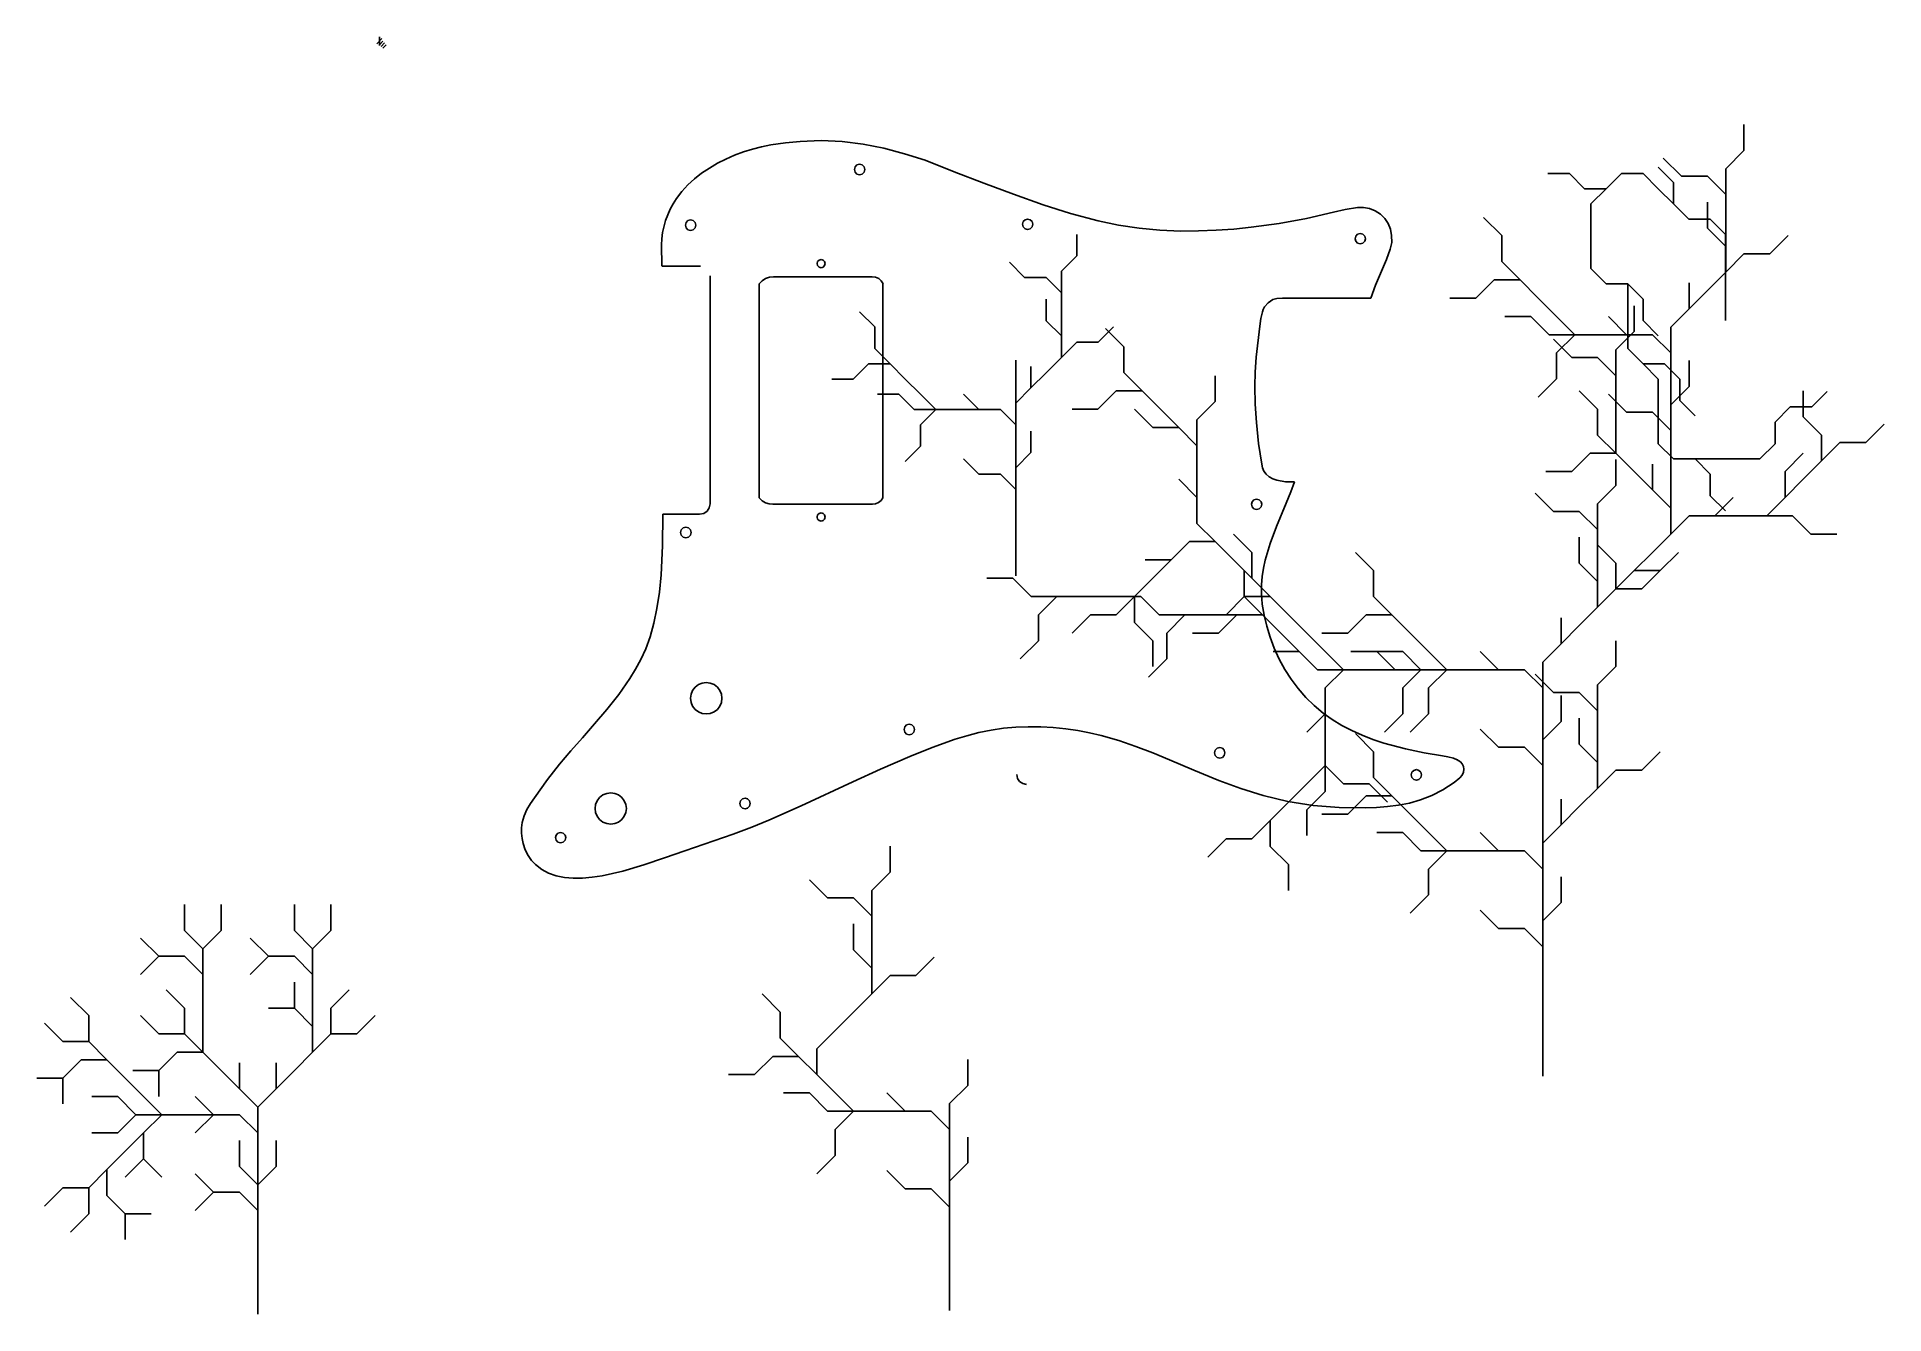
# Model space of a CAD drawing. Extents: x -112 to 492, y -100 to 318.
import ezdxf

# ---------------------------------------------------------------- set-up
doc = ezdxf.new("R2010")
doc.units = 0

msp = doc.modelspace()

# ---------------------------------------------------------------- linework, layer by layer
for p, q in [((137.678, 283.987), (144.584641, 284.26815)), ((144.584641, 284.26815), (151.480194, 283.99105)), ((446.573, 281.059), (446.573, 289.526)), ((110.67275, 276.846165), (113.421945, 278.249252)), ((113.421945, 278.249252), (116.243315, 279.494984)), ((116.243315, 279.494984), (119.130084, 280.580593)), ((119.130084, 280.580593), (122.075473, 281.503311)), ((122.075473, 281.503311), (125.072704, 282.260369)), ((125.072704, 282.260369), (128.115, 282.849)), ((128.115, 282.849), (132.881054, 283.547798)), ((132.881054, 283.547798), (137.678, 283.987)), ((151.480194, 283.99105), (158.3309, 283.158425)), ((158.3309, 283.158425), (165.103, 281.773)), ((165.103, 281.773), (171.877664, 279.995878)), ((171.877664, 279.995878), (178.569, 277.927)), ((426.133, 272.592), (420.146, 278.579)), ((440.586, 275.072), (446.573, 281.059)), ((103.109847, 271.784396), (105.418, 273.579)), ((105.418, 273.579), (108.002509, 275.288492)), ((108.002509, 275.288492), (110.67275, 276.846165)), ((155.664385, 275.713975), (155.444, 274.851)), ((155.444, 274.851), (155.664385, 273.988025)), ((156.289723, 276.348205), (155.664385, 275.713975)), ((155.664385, 273.988025), (156.289723, 273.353795)), ((157.1495, 276.580751), (156.289723, 276.348205)), ((156.289723, 273.353795), (157.1495, 273.121249)), ((158.009277, 276.348205), (157.1495, 276.580751)), ((157.1495, 273.121249), (158.009277, 273.353795)), ((158.634615, 275.713975), (158.009277, 276.348205)), ((158.009277, 273.353795), (158.634615, 273.988025)), ((158.855, 274.851), (158.634615, 275.713975)), ((158.634615, 273.988025), (158.855, 274.851)), ((158.855, 274.851), (158.855, 274.851)), ((178.569, 277.927), (188.154199, 274.052134)), ((188.154199, 274.052134), (197.795678, 270.321104)), ((389.448, 273.542), (382.393, 273.542)), ((394.437, 268.553), (389.448, 273.542)), ((406.482, 273.542), (401.493, 268.553)), ((413.537, 273.542), (406.482, 273.542)), ((418.526, 268.553), (413.537, 273.542)), ((423.516, 270.62), (418.526, 275.609)), ((434.6, 272.592), (426.133, 272.592)), ((440.586, 266.606), (434.6, 272.592)), ((440.586, 266.606), (440.586, 275.072)), ((97.2631, 265.292), (99.020385, 267.62869)), ((99.020385, 267.62869), (100.973305, 269.796891)), ((100.973305, 269.796891), (103.109847, 271.784396)), ((197.795678, 270.321104), (207.491818, 266.734522)), ((207.491818, 266.734522), (217.241, 263.293)), ((401.493, 268.553), (394.437, 268.553)), ((401.493, 268.553), (394.437, 268.553)), ((401.493, 268.553), (396.504, 263.564)), ((423.516, 263.564), (418.526, 268.553)), ((423.516, 263.564), (423.516, 270.62)), ((440.586, 258.139), (440.586, 266.606)), ((93.665609, 258.085346), (95.193205, 261.811871)), ((95.193205, 261.811871), (96.161644, 263.586655)), ((96.161644, 263.586655), (97.2631, 265.292)), ((217.241, 263.293), (226.160599, 260.462177)), ((226.160599, 260.462177), (235.204, 258.056)), ((303.46, 258.79), (312.202, 260.843)), ((312.202, 260.843), (316.108146, 261.752798)), ((316.108146, 261.752798), (320.072, 262.364)), ((320.072, 262.364), (322.092303, 262.404914)), ((322.092303, 262.404914), (324.060654, 262.045419)), ((324.060654, 262.045419), (325.91849, 261.302392)), ((325.91849, 261.302392), (327.607247, 260.192707)), ((327.607247, 260.192707), (329.039322, 258.767064)), ((396.504, 263.564), (396.504, 256.509)), ((428.505, 258.575), (423.516, 263.564)), ((428.505, 258.575), (423.516, 263.564)), ((428.505, 258.575), (423.516, 263.564)), ((434.6, 255.659), (434.6, 264.126)), ((92.435807, 252.170773), (92.700784, 254.175148)), ((92.700784, 254.175148), (93.665609, 258.085346)), ((100.348385, 257.454975), (100.128, 256.592)), ((100.128, 256.592), (100.348385, 255.729025)), ((100.973723, 258.089205), (100.348385, 257.454975)), ((100.348385, 255.729025), (100.973723, 255.094795)), ((101.8335, 258.321751), (100.973723, 258.089205)), ((100.973723, 255.094795), (101.8335, 254.862249)), ((102.693277, 258.089205), (101.8335, 258.321751)), ((101.8335, 254.862249), (102.693277, 255.094795)), ((103.318615, 257.454975), (102.693277, 258.089205)), ((102.693277, 255.094795), (103.318615, 255.729025)), ((103.539, 256.592), (103.318615, 257.454975)), ((103.318615, 255.729025), (103.539, 256.592)), ((103.539, 256.592), (103.539, 256.592)), ((210.662846, 257.762835), (210.43433, 256.91)), ((210.43433, 256.91), (210.662991, 256.057165)), ((211.287165, 258.387154), (210.662846, 257.762835)), ((210.662991, 256.057165), (211.28733, 255.432846)), ((212.14, 258.61567), (211.287165, 258.387154)), ((211.28733, 255.432846), (212.140165, 255.20433)), ((212.992835, 258.387154), (212.14, 258.61567)), ((212.140165, 255.20433), (212.993, 255.432846)), ((213.617195, 257.762835), (212.992835, 258.387154)), ((212.993, 255.432846), (213.617319, 256.057165)), ((213.846, 256.91), (213.617195, 257.762835)), ((213.617319, 256.057165), (213.845835, 256.91)), ((213.845835, 256.91), (213.846, 256.91)), ((235.204, 258.056), (241.895992, 256.649676)), ((241.895992, 256.649676), (248.650691, 255.619093)), ((248.650691, 255.619093), (255.452295, 254.966214)), ((255.452295, 254.966214), (262.285, 254.693)), ((262.285, 254.693), (268.054518, 254.719361)), ((268.054518, 254.719361), (273.818376, 254.937488)), ((273.818376, 254.937488), (279.571797, 255.347121)), ((279.571797, 255.347121), (285.31, 255.948)), ((285.31, 255.948), (294.413385, 257.187723)), ((294.413385, 257.187723), (303.46, 258.79)), ((320.9995, 253.920751), (320.139723, 253.688205)), ((321.859277, 253.688205), (320.9995, 253.920751)), ((329.039322, 258.767064), (330.147149, 257.100822)), ((330.147149, 257.100822), (330.902212, 255.247845)), ((330.902212, 255.247845), (331.276, 253.262)), ((367.292, 253.179), (361.305, 259.166)), ((396.504, 256.509), (396.504, 249.453)), ((435.56, 258.575), (428.505, 258.575)), ((440.586, 249.672), (434.6, 255.659)), ((440.549, 253.586), (435.56, 258.575)), ((440.586, 249.672), (440.586, 258.139)), ((92.3192, 250.144), (92.435807, 252.170773)), ((92.4465, 243.252), (92.3192, 250.144)), ((228.2, 246.521), (228.2, 253.576)), ((319.514385, 253.053975), (319.294, 252.191)), ((319.294, 252.191), (319.514385, 251.328025)), ((320.139723, 253.688205), (319.514385, 253.053975)), ((319.514385, 251.328025), (320.139723, 250.693795)), ((320.139723, 250.693795), (320.9995, 250.461249)), ((320.9995, 250.461249), (321.859277, 250.693795)), ((322.484615, 253.053975), (321.859277, 253.688205)), ((321.859277, 250.693795), (322.484615, 251.328025)), ((322.705, 252.191), (322.484615, 253.053975)), ((322.484615, 251.328025), (322.705, 252.191)), ((322.705, 252.191), (322.705, 252.191)), ((330.833, 248.709), (329.629, 245.4)), ((331.291903, 250.962401), (330.833, 248.709)), ((331.276, 253.262), (331.291903, 250.962401)), ((367.292, 244.713), (367.292, 253.179)), ((396.504, 249.453), (396.504, 242.397)), ((440.549, 246.531), (440.549, 253.586)), ((440.586, 241.206), (440.586, 249.672)), ((440.586, 241.206), (440.586, 249.672)), ((455.04, 247.192), (461.027, 253.179)), ((92.4995, 243.211), (92.4465, 243.252)), ((92.4995, 243.211), (105.053, 243.211)), ((143.411972, 244.690665), (143.23334, 244.024)), ((143.23334, 244.024), (143.411972, 243.357335)), ((143.900005, 245.178698), (143.411972, 244.690665)), ((143.411972, 243.357335), (143.900005, 242.869302)), ((144.56667, 245.35733), (143.900005, 245.178698)), ((143.900005, 242.869302), (144.56667, 242.69067)), ((145.233335, 245.178698), (144.56667, 245.35733)), ((144.56667, 242.69067), (145.233335, 242.869302)), ((145.721368, 244.690665), (145.233335, 245.178698)), ((145.233335, 242.869302), (145.721368, 243.357335)), ((145.9, 244.024), (145.721368, 244.690665)), ((145.721368, 243.357335), (145.9, 244.024)), ((145.9, 244.024), (145.9, 244.024)), ((211.166, 239.465), (206.177, 244.454)), ((223.211, 241.532), (228.2, 246.521)), ((329.629, 245.4), (326.031, 236.92)), ((373.279, 238.726), (367.292, 244.713)), ((396.504, 242.397), (401.493, 237.408)), ((440.549, 239.475), (440.549, 246.531)), ((440.586, 241.206), (446.573, 247.192)), ((446.573, 247.192), (455.04, 247.192)), ((108.233, 240), (108.233, 165.433)), ((125.278895, 238.404524), (124.331, 237.463)), ((124.331, 237.463), (124.331, 167.335)), ((126.398367, 239.103758), (125.278895, 238.404524)), ((127.644406, 239.539113), (126.398367, 239.103758)), ((128.972, 239.689), (127.644406, 239.539113)), ((128.972, 239.689), (161.281, 239.689)), ((162.403374, 239.57029), (161.281, 239.689)), ((163.417621, 239.132811), (162.403374, 239.57029)), ((164.258808, 238.416926), (163.417621, 239.132811)), ((164.862, 237.463), (164.258808, 238.416926)), ((164.803, 167.335), (164.803, 237.592)), ((218.222, 239.465), (211.166, 239.465)), ((223.211, 234.476), (218.222, 239.465)), ((223.211, 234.476), (223.211, 241.532)), ((326.031, 236.92), (324.488, 232.758)), ((364.812, 238.726), (358.825, 232.739)), ((373.279, 238.726), (364.812, 238.726)), ((379.265, 232.739), (373.279, 238.726)), ((401.493, 237.408), (408.548, 237.408)), ((408.548, 237.408), (413.537, 232.419)), ((408.548, 237.408), (413.537, 232.419)), ((408.548, 237.408), (408.548, 230.353)), ((428.613, 229.232), (428.613, 237.699)), ((434.6, 235.219), (440.586, 241.206)), ((440.549, 232.419), (440.549, 239.475)), ((218.222, 225.354), (218.222, 232.41)), ((223.211, 227.421), (223.211, 234.476)), ((289.238375, 229.038125), (289.671, 229.835)), ((289.671, 229.835), (290.842125, 231.175875)), ((290.842125, 231.175875), (292.407, 232.267)), ((292.407, 232.267), (293.674875, 232.65125)), ((293.674875, 232.65125), (295.518, 232.758)), ((298.718, 232.758), (295.518, 232.758)), ((298.718, 232.758), (324.438, 232.758)), ((324.438, 232.758), (324.488, 232.758)), ((358.825, 232.739), (350.358, 232.739)), ((385.252, 226.752), (379.265, 232.739)), ((408.548, 230.353), (408.548, 223.297)), ((410.652, 221.792), (410.652, 230.259)), ((413.537, 232.419), (413.537, 225.364)), ((428.613, 229.232), (434.6, 235.219)), ((440.549, 225.364), (440.549, 232.419)), ((162.132, 223.287), (157.143, 228.277)), ((223.211, 220.365), (218.222, 225.354)), ((223.211, 220.365), (223.211, 227.421)), ((288.109, 223.507), (288.5035, 226.04475)), ((288.5035, 226.04475), (288.961, 228.203)), ((288.961, 228.203), (289.238375, 229.038125)), ((376.786, 226.752), (368.319, 226.752)), ((382.772, 220.765), (376.786, 226.752)), ((391.239, 220.765), (385.252, 226.752)), ((408.172, 220.765), (402.186, 226.752)), ((413.537, 225.364), (418.526, 220.375)), ((422.626, 223.245), (428.613, 229.232)), ((422.626, 223.245), (428.613, 229.232)), ((162.132, 216.232), (162.132, 223.287)), ((223.211, 213.309), (223.211, 220.365)), ((223.211, 213.309), (223.211, 220.365)), ((223.211, 213.309), (228.2, 218.298)), ((228.2, 218.298), (235.255, 218.298)), ((235.255, 218.298), (240.244, 223.287)), ((243.623, 216.833), (237.636, 222.82)), ((286.932875, 213.38525), (288.109, 223.507)), ((391.239, 220.765), (382.772, 220.765)), ((390.212, 213.326), (384.225, 219.313)), ((391.239, 220.765), (385.252, 214.778)), ((399.706, 220.765), (391.239, 220.765)), ((408.172, 220.765), (399.706, 220.765)), ((404.665, 215.806), (410.652, 221.792)), ((416.639, 220.765), (408.172, 220.765)), ((416.639, 220.765), (408.172, 220.765)), ((408.548, 223.297), (408.548, 216.242)), ((422.626, 214.778), (416.639, 220.765)), ((422.626, 214.778), (416.639, 220.765)), ((422.626, 214.778), (422.626, 223.245)), ((422.626, 214.778), (422.626, 223.245)), ((167.121, 211.243), (162.132, 216.232)), ((208.244, 205.398), (208.244, 212.453)), ((218.222, 208.32), (223.211, 213.309)), ((243.623, 208.366), (243.623, 216.833)), ((286.599109, 208.534094), (286.932875, 213.38525)), ((385.252, 214.778), (385.252, 206.312)), ((398.679, 213.326), (390.212, 213.326)), ((404.665, 207.339), (398.679, 213.326)), ((404.665, 207.339), (404.665, 215.806)), ((408.548, 216.242), (413.537, 211.253)), ((422.626, 206.312), (422.626, 214.778)), ((428.613, 203.832), (428.613, 212.299)), ((155.076, 206.254), (148.021, 206.254)), ((160.065, 211.243), (155.076, 206.254)), ((167.121, 211.243), (160.065, 211.243)), ((172.11, 206.254), (167.121, 211.243)), ((177.099, 201.265), (172.11, 206.254)), ((213.233, 203.331), (213.233, 210.387)), ((213.233, 203.331), (218.222, 208.32)), ((249.609, 202.379), (243.623, 208.366)), ((273.557, 198.872), (273.557, 207.339)), ((286.464, 203.916), (286.599109, 208.534094)), ((385.252, 206.312), (379.265, 200.325)), ((404.665, 198.872), (404.665, 207.339)), ((413.537, 211.253), (420.593, 211.253)), ((413.537, 211.253), (418.526, 206.264)), ((418.526, 206.264), (418.526, 199.208)), ((420.593, 211.253), (425.582, 206.264)), ((420.593, 211.253), (425.582, 206.264)), ((422.626, 197.845), (422.626, 206.312)), ((425.582, 206.264), (425.582, 199.208)), ((170.044, 201.265), (162.988, 201.265)), ((175.033, 196.276), (170.044, 201.265)), ((182.088, 196.276), (177.099, 201.265)), ((196.199, 196.276), (191.21, 201.265)), ((208.244, 198.342), (208.244, 205.398)), ((208.244, 198.342), (213.233, 203.331)), ((208.244, 198.342), (213.233, 203.331)), ((241.143, 202.379), (235.156, 196.392)), ((249.609, 202.379), (241.143, 202.379)), ((255.596, 196.392), (249.609, 202.379)), ((286.606875, 198.07625), (286.464, 203.916)), ((398.679, 196.392), (392.692, 202.379)), ((408.172, 195.365), (402.186, 201.352)), ((422.626, 197.845), (428.613, 203.832)), ((465.986, 193.913), (465.986, 202.379)), ((468.771, 197.142), (473.76, 202.131)), ((182.088, 196.276), (175.033, 196.276)), ((182.088, 196.276), (177.099, 191.287)), ((189.144, 196.276), (182.088, 196.276)), ((196.199, 196.276), (189.144, 196.276)), ((203.255, 196.276), (196.199, 196.276)), ((203.255, 196.276), (196.199, 196.276)), ((208.244, 191.287), (203.255, 196.276)), ((208.244, 191.287), (203.255, 196.276)), ((208.244, 191.287), (208.244, 198.342)), ((208.244, 191.287), (208.244, 198.342)), ((208.244, 191.287), (208.244, 198.342)), ((235.156, 196.392), (226.689, 196.392)), ((253.116, 190.406), (247.13, 196.392)), ((261.583, 190.406), (255.596, 196.392)), ((267.57, 192.885), (273.557, 198.872)), ((287.055, 191.974), (286.606875, 198.07625)), ((398.679, 187.926), (398.679, 196.392)), ((404.665, 190.406), (404.665, 198.872)), ((416.639, 195.365), (408.172, 195.365)), ((422.626, 189.378), (416.639, 195.365)), ((418.526, 199.208), (418.526, 192.153)), ((422.626, 189.378), (422.626, 197.845)), ((422.626, 189.378), (422.626, 197.845)), ((425.582, 199.208), (430.571, 194.219)), ((456.727, 192.153), (461.716, 197.142)), ((456.727, 192.153), (461.716, 197.142)), ((461.716, 197.142), (468.771, 197.142)), ((471.973, 187.926), (465.986, 193.913)), ((177.099, 191.287), (177.099, 184.231)), ((208.244, 184.231), (208.244, 191.287)), ((213.233, 182.165), (213.233, 189.22)), ((261.583, 190.406), (253.116, 190.406)), ((267.57, 184.419), (261.583, 190.406)), ((267.57, 184.419), (261.583, 190.406)), ((267.57, 184.419), (267.57, 192.885)), ((287.746375, 185.17675), (287.055, 191.974)), ((404.665, 181.939), (398.679, 187.926)), ((404.665, 181.939), (404.665, 190.406)), ((418.526, 192.153), (418.526, 185.097)), ((422.626, 180.912), (422.626, 189.378)), ((456.727, 185.097), (456.727, 192.153)), ((471.973, 179.459), (471.973, 187.926)), ((486.427, 185.446), (492.414, 191.433)), ((177.099, 184.231), (172.11, 179.242)), ((208.244, 177.176), (208.244, 184.231)), ((208.244, 177.176), (213.233, 182.165)), ((267.57, 175.952), (267.57, 184.419)), ((288.764, 178.348), (287.746375, 185.17675)), ((396.199, 181.939), (390.212, 175.952)), ((404.665, 181.939), (396.199, 181.939)), ((410.652, 175.952), (404.665, 181.939)), ((418.526, 185.097), (423.516, 180.108)), ((451.738, 180.108), (456.727, 185.097)), ((460, 175.952), (465.986, 181.939)), ((471.973, 179.459), (477.96, 185.446)), ((477.96, 185.446), (486.427, 185.446)), ((196.199, 175.109), (191.21, 180.098)), ((208.244, 170.12), (208.244, 177.176)), ((208.244, 170.12), (208.244, 177.176)), ((267.57, 167.485), (267.57, 175.952)), ((289.0265, 177.147125), (288.764, 178.348)), ((289.454, 176.052), (289.0265, 177.147125)), ((290.197125, 175.073), (289.454, 176.052)), ((390.212, 175.952), (381.745, 175.952)), ((404.665, 171.418), (404.665, 179.885)), ((416.639, 169.965), (410.652, 175.952)), ((416.639, 169.965), (416.639, 178.432)), ((422.626, 172.445), (422.626, 180.912)), ((423.516, 180.108), (430.571, 180.108)), ((430.571, 180.108), (435.56, 175.119)), ((430.571, 180.108), (435.56, 175.119)), ((430.571, 180.108), (437.627, 180.108)), ((437.627, 180.108), (444.682, 180.108)), ((444.682, 180.108), (451.738, 180.108)), ((460, 167.485), (460, 175.952)), ((465.986, 173.472), (471.973, 179.459)), ((203.255, 175.109), (196.199, 175.109)), ((208.244, 170.12), (203.255, 175.109)), ((208.244, 163.065), (208.244, 170.12)), ((267.57, 167.485), (261.583, 173.472)), ((291.148, 174.295), (290.197125, 175.073)), ((292.358625, 173.639), (291.148, 174.295)), ((293.738, 173.178), (292.358625, 173.639)), ((293.738, 173.178), (296.569431, 172.631801)), ((296.569431, 172.631801), (299.453, 172.651)), ((298.246875, 169.291734), (296.77375, 165.644375)), ((299.453, 172.651), (298.246875, 169.291734)), ((398.679, 165.431), (404.665, 171.418)), ((422.626, 163.978), (416.639, 169.965)), ((422.626, 163.978), (416.639, 169.965)), ((422.626, 163.978), (422.626, 172.445)), ((435.56, 175.119), (435.56, 168.063)), ((460, 167.485), (465.986, 173.472)), ((107.232507, 163.018786), (107.964427, 164.103995)), ((107.964427, 164.103995), (108.233, 165.433)), ((124.331, 167.335), (125.235392, 166.416108)), ((125.235392, 166.416108), (126.318402, 165.750586)), ((126.318402, 165.750586), (127.528711, 165.36202)), ((127.528711, 165.36202), (128.815, 165.274)), ((128.815, 165.274), (161.34, 165.274)), ((161.34, 165.274), (162.393781, 165.417414)), ((162.393781, 165.417414), (163.354962, 165.828212)), ((163.354962, 165.828212), (164.174412, 166.477154)), ((164.174412, 166.477154), (164.803, 167.335)), ((267.57, 159.019), (267.57, 167.485)), ((267.57, 159.019), (267.57, 167.485)), ((285.599846, 166.113835), (285.37133, 165.261)), ((285.37133, 165.261), (285.599991, 164.408165)), ((286.224165, 166.738154), (285.599846, 166.113835)), ((285.599991, 164.408165), (286.22433, 163.783846)), ((287.077, 166.96667), (286.224165, 166.738154)), ((286.22433, 163.783846), (287.077165, 163.55533)), ((287.929835, 166.738154), (287.077, 166.96667)), ((287.077165, 163.55533), (287.93, 163.783846)), ((288.554195, 166.113835), (287.929835, 166.738154)), ((287.93, 163.783846), (288.554319, 164.408165)), ((288.783, 165.261), (288.554195, 166.113835)), ((288.554319, 164.408165), (288.782835, 165.261)), ((288.782835, 165.261), (288.783, 165.261)), ((296.77375, 165.644375), (293.595, 158.025)), ((384.225, 162.951), (378.238, 168.938)), ((398.679, 156.964), (398.679, 165.431)), ((422.626, 155.512), (422.626, 163.978)), ((422.626, 155.512), (422.626, 163.978)), ((422.626, 155.512), (422.626, 163.978)), ((435.56, 168.063), (440.549, 163.074)), ((437.079, 161.499), (443.066, 167.485)), ((454.013, 161.499), (460, 167.485)), ((454.013, 161.499), (460, 167.485)), ((92.685938, 151.664), (92.786, 162.015)), ((92.786, 162.015), (95.306, 162.019)), ((104.818, 162.019), (95.306, 162.019)), ((99.438108, 157.529024), (98.813122, 156.89835)), ((100.2954, 157.760123), (99.438108, 157.529024)), ((101.152692, 157.529024), (100.2954, 157.760123)), ((101.777678, 156.89835), (101.152692, 157.529024)), ((104.818, 162.019), (106.147084, 162.287184)), ((106.147084, 162.287184), (107.232507, 163.018786)), ((143.411972, 161.756665), (143.23334, 161.09)), ((143.23334, 161.09), (143.411972, 160.423335)), ((143.900005, 162.244698), (143.411972, 161.756665)), ((143.411972, 160.423335), (143.900005, 159.935302)), ((144.56667, 162.42333), (143.900005, 162.244698)), ((143.900005, 159.935302), (144.56667, 159.75667)), ((145.233335, 162.244698), (144.56667, 162.42333)), ((144.56667, 159.75667), (145.233335, 159.935302)), ((145.721368, 161.756665), (145.233335, 162.244698)), ((145.233335, 159.935302), (145.721368, 160.423335)), ((145.9, 161.09), (145.721368, 161.756665)), ((145.721368, 160.423335), (145.9, 161.09)), ((145.9, 161.09), (145.9, 161.09)), ((208.244, 156.009), (208.244, 163.065)), ((273.557, 153.032), (267.57, 159.019)), ((273.557, 153.032), (267.57, 159.019)), ((293.595, 158.025), (291.502203, 152.446125)), ((392.692, 162.951), (384.225, 162.951)), ((398.679, 156.964), (392.692, 162.951)), ((398.679, 152.005), (398.679, 160.471)), ((422.626, 155.512), (428.613, 161.499)), ((422.626, 155.512), (428.613, 161.499)), ((428.613, 161.499), (437.079, 161.499)), ((428.613, 161.499), (437.079, 161.499)), ((437.079, 161.499), (445.546, 161.499)), ((445.546, 161.499), (454.013, 161.499)), ((454.013, 161.499), (462.479, 161.499)), ((462.479, 161.499), (468.466, 155.512)), ((92.2357, 142.201), (92.685938, 151.664)), ((98.813122, 156.89835), (98.5898, 156.039)), ((98.5898, 156.039), (98.813122, 155.17965)), ((98.813122, 155.17965), (99.438108, 154.548976)), ((99.438108, 154.548976), (100.2954, 154.317877)), ((100.2954, 154.317877), (101.152692, 154.548976)), ((101.152692, 154.548976), (101.777678, 155.17965)), ((102.001, 156.039), (101.777678, 156.89835)), ((101.777678, 155.17965), (102.001, 156.039)), ((102.001, 156.039), (102.001, 156.039)), ((208.244, 148.953), (208.244, 156.009)), ((265.09, 153.032), (259.103, 147.045)), ((265.09, 153.032), (259.103, 147.045)), ((273.557, 153.032), (265.09, 153.032)), ((273.557, 153.032), (265.09, 153.032)), ((279.544, 147.045), (273.557, 153.032)), ((285.53, 149.525), (279.544, 155.512)), ((291.502203, 152.446125), (289.897375, 147.01125)), ((392.692, 146.018), (392.692, 154.485)), ((398.679, 148.498), (398.679, 156.964)), ((404.665, 146.018), (398.679, 152.005)), ((416.639, 149.525), (422.626, 155.512)), ((468.466, 155.512), (476.933, 155.512)), ((208.244, 141.898), (208.244, 148.953)), ((259.103, 147.045), (250.637, 147.045)), ((259.103, 147.045), (253.116, 141.058)), ((283.051, 143.538), (277.064, 149.525)), ((285.53, 141.058), (279.544, 147.045)), ((285.53, 141.058), (285.53, 149.525)), ((289.897375, 147.01125), (289.317822, 144.310195)), ((325.384, 143.538), (319.397, 149.525)), ((398.679, 140.031), (392.692, 146.018)), ((398.679, 140.031), (398.679, 148.498)), ((404.665, 137.551), (404.665, 146.018)), ((410.652, 143.538), (416.639, 149.525)), ((419.119, 143.538), (425.106, 149.525)), ((91.660025, 136.50175), (92.2357, 142.201)), ((207.276, 141.058), (198.809, 141.058)), ((213.263, 135.071), (207.276, 141.058)), ((253.116, 141.058), (247.13, 135.071)), ((283.051, 135.071), (283.051, 143.538)), ((291.517, 135.071), (285.53, 141.058)), ((291.517, 135.071), (285.53, 141.058)), ((288.908109, 141.6), (288.684186, 138.865617)), ((289.317822, 144.310195), (288.908109, 141.6)), ((325.384, 135.071), (325.384, 143.538)), ((398.679, 131.564), (398.679, 140.031)), ((398.679, 131.564), (398.679, 140.031)), ((404.665, 137.551), (410.652, 143.538)), ((404.665, 137.551), (410.652, 143.538)), ((410.652, 143.538), (419.119, 143.538)), ((413.132, 137.551), (419.119, 143.538)), ((90.853275, 131.1955), (91.660025, 136.50175)), ((221.73, 135.071), (213.263, 135.071)), ((221.73, 135.071), (215.743, 129.085)), ((230.196, 135.071), (221.73, 135.071)), ((238.663, 135.071), (230.196, 135.071)), ((247.13, 135.071), (238.663, 135.071)), ((249.184, 135.071), (240.717, 135.071)), ((247.13, 135.071), (241.143, 129.085)), ((247.13, 135.071), (247.13, 126.605)), ((255.171, 129.085), (249.184, 135.071)), ((283.051, 135.071), (277.064, 129.085)), ((289.037, 129.085), (283.051, 135.071)), ((291.517, 135.071), (283.051, 135.071)), ((288.684186, 138.865617), (288.662, 136.092)), ((288.662, 136.092), (288.934797, 132.531438)), ((297.504, 129.085), (291.517, 135.071)), ((331.371, 129.085), (325.384, 135.071)), ((398.679, 131.564), (404.665, 137.551)), ((398.679, 131.564), (404.665, 137.551)), ((404.665, 137.551), (413.132, 137.551)), ((89.828088, 126.3205), (90.853275, 131.1955)), ((215.743, 129.085), (215.743, 120.618)), ((232.676, 129.085), (226.689, 123.098)), ((241.143, 129.085), (232.676, 129.085)), ((263.637, 129.085), (255.171, 129.085)), ((263.637, 129.085), (257.651, 123.098)), ((272.104, 129.085), (263.637, 129.085)), ((277.064, 129.085), (268.597, 129.085)), ((280.571, 129.085), (272.104, 129.085)), ((280.571, 129.085), (274.584, 123.098)), ((289.037, 129.085), (280.571, 129.085)), ((289.037, 129.085), (280.571, 129.085)), ((288.934797, 132.531438), (289.519125, 128.9285)), ((295.024, 123.098), (289.037, 129.085)), ((289.519125, 128.9285), (290.381141, 125.326313)), ((303.491, 123.098), (297.504, 129.085)), ((322.904, 129.085), (316.917, 123.098)), ((331.371, 129.085), (322.904, 129.085)), ((337.358, 123.098), (331.371, 129.085)), ((386.705, 119.591), (386.705, 128.057)), ((392.692, 125.578), (398.679, 131.564)), ((392.692, 125.578), (398.679, 131.564)), ((87.175967, 117.998656), (88.5971, 121.915)), ((88.5971, 121.915), (89.828088, 126.3205)), ((247.13, 126.605), (253.116, 120.618)), ((257.651, 123.098), (257.651, 114.631)), ((274.584, 123.098), (266.117, 123.098)), ((290.381141, 125.326313), (291.487, 121.768)), ((291.487, 121.768), (292.87309, 118.138196)), ((301.011, 117.111), (295.024, 123.098)), ((309.478, 117.111), (303.491, 123.098)), ((316.917, 123.098), (308.451, 123.098)), ((343.344, 117.111), (337.358, 123.098)), ((386.705, 119.591), (392.692, 125.578)), ((386.705, 119.591), (392.692, 125.578)), ((85.578538, 114.47925), (87.175967, 117.998656)), ((215.743, 120.618), (209.756, 114.631)), ((253.116, 120.618), (253.116, 112.151)), ((301.011, 117.111), (292.544, 117.111)), ((292.87309, 118.138196), (294.486781, 114.622064)), ((306.998, 111.124), (301.011, 117.111)), ((306.998, 111.124), (301.011, 117.111)), ((315.465, 111.124), (309.478, 117.111)), ((326.411, 117.111), (317.944, 117.111)), ((334.878, 117.111), (326.411, 117.111)), ((332.398, 111.124), (326.411, 117.111)), ((340.865, 111.124), (334.878, 117.111)), ((349.331, 111.124), (343.344, 117.111)), ((366.265, 111.124), (360.278, 117.111)), ((380.718, 113.604), (386.705, 119.591)), ((380.718, 113.604), (386.705, 119.591)), ((380.718, 113.604), (386.705, 119.591)), ((404.665, 112.151), (404.665, 120.618)), ((81.9197, 108.194), (83.821039, 111.247469)), ((83.821039, 111.247469), (85.578538, 114.47925)), ((257.651, 114.631), (251.664, 108.644)), ((294.486781, 114.622064), (296.326082, 111.237654)), ((296.326082, 111.237654), (298.389, 108.003012)), ((315.465, 111.124), (306.998, 111.124)), ((315.465, 111.124), (306.998, 111.124)), ((315.465, 111.124), (309.478, 105.137)), ((315.465, 111.124), (309.478, 105.137)), ((323.931, 111.124), (315.465, 111.124)), ((332.398, 111.124), (323.931, 111.124)), ((340.865, 111.124), (332.398, 111.124)), ((340.865, 111.124), (332.398, 111.124)), ((340.865, 111.124), (334.878, 105.137)), ((349.331, 111.124), (340.865, 111.124)), ((349.331, 111.124), (340.865, 111.124)), ((349.331, 111.124), (343.344, 105.137)), ((357.798, 111.124), (349.331, 111.124)), ((357.798, 111.124), (349.331, 111.124)), ((366.265, 111.124), (357.798, 111.124)), ((366.265, 111.124), (357.798, 111.124)), ((374.731, 111.124), (366.265, 111.124)), ((374.731, 111.124), (366.265, 111.124)), ((374.731, 111.124), (366.265, 111.124)), ((380.718, 105.137), (374.731, 111.124)), ((380.718, 105.137), (374.731, 111.124)), ((380.718, 105.137), (374.731, 111.124)), ((384.225, 103.685), (378.238, 109.671)), ((380.718, 105.137), (380.718, 113.604)), ((380.718, 105.137), (380.718, 113.604)), ((380.718, 105.137), (380.718, 113.604)), ((398.679, 106.164), (404.665, 112.151)), ((74.445312, 98.1295), (78.313639, 103.061991)), ((78.313639, 103.061991), (81.9197, 108.194)), ((102.018497, 103.118919), (101.845, 101.779)), ((102.52536, 104.347418), (102.018497, 103.118919)), ((103.331025, 105.404311), (102.52536, 104.347418)), ((104.400926, 106.229414), (103.331025, 105.404311)), ((105.649261, 106.746274), (104.400926, 106.229414)), ((106.967, 106.918561), (105.649261, 106.746274)), ((108.284739, 106.746274), (106.967, 106.918561)), ((109.533074, 106.229414), (108.284739, 106.746274)), ((110.602975, 105.404311), (109.533074, 106.229414)), ((111.40864, 104.347418), (110.602975, 105.404311)), ((111.915503, 103.118919), (111.40864, 104.347418)), ((112.089, 101.779), (111.915503, 103.118919)), ((298.389, 108.003012), (300.673543, 104.936188)), ((300.673543, 104.936188), (303.177719, 102.05523)), ((309.478, 105.137), (309.478, 96.6706)), ((309.478, 105.137), (309.478, 96.6706)), ((334.878, 105.137), (334.878, 96.6706)), ((343.344, 105.137), (343.344, 96.6706)), ((380.718, 96.6706), (380.718, 105.137)), ((392.692, 103.685), (384.225, 103.685)), ((398.679, 97.6978), (392.692, 103.685)), ((398.679, 97.6978), (398.679, 106.164)), ((70.440805, 93.386834), (74.445312, 98.1295)), ((101.845, 101.779), (102.018497, 100.439081)), ((102.018497, 100.439081), (102.52536, 99.210582)), ((102.52536, 99.210582), (103.331025, 98.153689)), ((103.331025, 98.153689), (104.400926, 97.328586)), ((104.400926, 97.328586), (105.649261, 96.811726)), ((105.649261, 96.811726), (106.967, 96.639439)), ((106.967, 96.639439), (108.284739, 96.811726)), ((108.284739, 96.811726), (109.533074, 97.328586)), ((109.533074, 97.328586), (110.602975, 98.153689)), ((110.602975, 98.153689), (111.40864, 99.210582)), ((111.40864, 99.210582), (111.915503, 100.439081)), ((111.915503, 100.439081), (112.089, 101.779)), ((112.089, 101.779), (112.089, 101.779)), ((303.177719, 102.05523), (305.899535, 99.378184)), ((305.899535, 99.378184), (308.837, 96.9231)), ((308.837, 96.9231), (311.815385, 94.8124)), ((386.705, 94.1908), (386.705, 102.657)), ((398.679, 89.2312), (398.679, 97.6978)), ((66.4262, 88.8243), (70.440805, 93.386834)), ((171.932385, 92.423375), (171.712, 91.5604)), ((171.712, 91.5604), (171.932385, 90.697425)), ((172.557723, 93.057605), (171.932385, 92.423375)), ((171.932385, 90.697425), (172.557723, 90.063195)), ((173.4175, 93.290151), (172.557723, 93.057605)), ((174.277277, 93.057605), (173.4175, 93.290151)), ((174.902615, 92.423375), (174.277277, 93.057605)), ((174.277277, 90.063195), (174.902615, 90.697425)), ((175.123, 91.5604), (174.902615, 92.423375)), ((174.902615, 90.697425), (175.123, 91.5604)), ((175.123, 91.5604), (175.123, 91.5604)), ((200.170037, 91.345491), (196.194797, 90.524544)), ((204.207, 91.9537), (200.170037, 91.345491)), ((208.268275, 92.326536), (204.207, 91.9537)), ((212.364766, 92.478041), (208.268275, 92.326536)), ((216.469342, 92.423356), (212.364766, 92.478041)), ((220.554875, 92.177625), (216.469342, 92.423356)), ((224.594236, 91.755991), (220.554875, 92.177625)), ((228.560297, 91.173597), (224.594236, 91.755991)), ((232.425928, 90.445586), (228.560297, 91.173597)), ((309.478, 96.6706), (303.491, 90.6838)), ((309.478, 96.6706), (309.478, 88.204)), ((311.815385, 94.8124), (314.959578, 92.907084)), ((314.959578, 92.907084), (318.243389, 91.196783)), ((318.243389, 91.196783), (321.640625, 89.671125)), ((334.878, 96.6706), (328.891, 90.6838)), ((343.344, 96.6706), (337.358, 90.6838)), ((366.265, 85.7242), (360.278, 91.711)), ((380.718, 88.204), (380.718, 96.6706)), ((380.718, 88.204), (386.705, 94.1908)), ((392.692, 86.7513), (392.692, 95.218)), ((62.705708, 84.621158), (66.4262, 88.8243)), ((172.557723, 90.063195), (173.4175, 89.830649)), ((173.4175, 89.830649), (174.277277, 90.063195)), ((180.878016, 85.667819), (173.547, 82.6838)), ((188.422875, 88.355325), (180.878016, 85.667819)), ((192.279627, 89.518581), (188.422875, 88.355325)), ((196.194797, 90.524544), (192.279627, 89.518581)), ((236.164, 89.5871), (232.425928, 90.445586)), ((242.015953, 87.926111), (236.164, 89.5871)), ((247.599125, 86.004263), (242.015953, 87.926111)), ((253.064734, 83.873633), (247.599125, 86.004263)), ((273.542385, 84.777575), (273.322, 83.9146)), ((274.167723, 85.411805), (273.542385, 84.777575)), ((275.0275, 85.644351), (274.167723, 85.411805)), ((275.887277, 85.411805), (275.0275, 85.644351)), ((276.512615, 84.777575), (275.887277, 85.411805)), ((276.733, 83.9146), (276.512615, 84.777575)), ((309.478, 88.204), (309.478, 79.7373)), ((325.384, 84.2715), (319.397, 90.2583)), ((321.640625, 89.671125), (325.125096, 88.319739)), ((325.125096, 88.319739), (328.670609, 87.132253)), ((328.670609, 87.132253), (335.84, 85.2075)), ((335.84, 85.2075), (341.90925, 83.969388)), ((374.731, 85.7242), (366.265, 85.7242)), ((380.718, 79.7373), (374.731, 85.7242)), ((380.718, 79.7373), (380.718, 88.204)), ((380.718, 79.7373), (380.718, 88.204)), ((398.679, 80.7645), (392.692, 86.7513)), ((398.679, 80.7645), (398.679, 89.2312)), ((54.994273, 75.186923), (58.943337, 80.198837)), ((58.943337, 80.198837), (62.705708, 84.621158)), ((173.547, 82.6838), (164.045031, 78.538756)), ((258.564, 81.5863), (253.064734, 83.873633)), ((266.56125, 78.217175), (258.564, 81.5863)), ((273.322, 83.9146), (273.542385, 83.051625)), ((273.542385, 83.051625), (274.167723, 82.417395)), ((274.167723, 82.417395), (275.0275, 82.184849)), ((275.0275, 82.184849), (275.887277, 82.417395)), ((275.887277, 82.417395), (276.512615, 83.051625)), ((276.512615, 83.051625), (276.733, 83.9146)), ((276.733, 83.9146), (276.733, 83.9146)), ((309.478, 79.7373), (303.491, 73.7505)), ((309.478, 79.7373), (315.465, 73.7505)), ((309.478, 79.7373), (309.478, 71.2707)), ((325.384, 75.8049), (325.384, 84.2715)), ((341.90925, 83.969388), (347.893, 82.9343)), ((347.893, 82.9343), (349.682375, 82.611662)), ((349.682375, 82.611662), (351.516, 82.1451)), ((351.516, 82.1451), (352.748875, 81.673875)), ((352.748875, 81.673875), (353.822, 80.973)), ((352.91, 81.5936), (352.835, 81.6323)), ((353.822, 80.973), (354.385, 80.290112)), ((354.385, 80.290112), (354.747, 79.4666)), ((354.747, 79.4666), (354.886875, 78.541888)), ((380.718, 71.2707), (380.718, 79.7373)), ((398.679, 72.2978), (398.679, 80.7645)), ((398.679, 72.2978), (398.679, 80.7645)), ((413.132, 78.2847), (419.119, 84.2715)), ((50.7137, 69.215), (54.994273, 75.186923)), ((154.934, 74.38205), (138.01, 66.5237)), ((164.045031, 78.538756), (154.934, 74.38205)), ((208.809852, 75.57122), (208.5667, 76.80046)), ((209.502289, 74.52912), (208.809852, 75.57122)), ((210.538594, 73.832811), (209.502289, 74.52912)), ((211.761, 73.5883), (210.538594, 73.832811)), ((274.716, 74.916), (266.56125, 78.217175)), ((281.949125, 72.253312), (274.716, 74.916)), ((303.491, 73.7505), (297.504, 67.7637)), ((315.465, 73.7505), (323.931, 73.7505)), ((323.931, 73.7505), (329.918, 67.7637)), ((331.371, 69.818), (325.384, 75.8049)), ((337.883846, 77.557535), (337.65533, 76.7047)), ((337.65533, 76.7047), (337.883991, 75.851865)), ((338.508165, 78.181854), (337.883846, 77.557535)), ((337.883991, 75.851865), (338.50833, 75.227546)), ((339.361, 78.41037), (338.508165, 78.181854)), ((338.50833, 75.227546), (339.361165, 74.99903)), ((340.213835, 78.181854), (339.361, 78.41037)), ((339.361165, 74.99903), (340.214, 75.227546)), ((340.838195, 77.557535), (340.213835, 78.181854)), ((340.214, 75.227546), (340.838319, 75.851865)), ((341.067, 76.7047), (340.838195, 77.557535)), ((340.838319, 75.851865), (341.066835, 76.7047)), ((341.066835, 76.7047), (341.067, 76.7047)), ((351.691, 74.196), (348.046023, 71.838629)), ((353.592125, 75.758762), (351.691, 74.196)), ((354.315766, 76.637939), (353.592125, 75.758762)), ((354.768, 77.6003), (354.315766, 76.637939)), ((354.886875, 78.541888), (354.768, 77.6003)), ((398.679, 72.2978), (404.665, 78.2847)), ((404.665, 78.2847), (413.132, 78.2847)), ((48.309175, 65.3683), (49.470937, 67.343606)), ((49.470937, 67.343606), (50.7137, 69.215)), ((70.755221, 67.037428), (70.57792, 65.701)), ((71.264142, 68.262015), (70.755221, 67.037428)), ((72.070205, 69.315046), (71.264142, 68.262015)), ((73.138935, 70.136808), (72.070205, 69.315046)), ((74.384966, 70.651475), (73.138935, 70.136808)), ((75.69995, 70.82303), (74.384966, 70.651475)), ((77.014934, 70.651475), (75.69995, 70.82303)), ((78.260965, 70.136808), (77.014934, 70.651475)), ((79.329695, 69.315046), (78.260965, 70.136808)), ((80.135761, 68.262015), (79.329695, 69.315046)), ((80.644687, 67.037428), (80.135761, 68.262015)), ((80.822, 65.701), (80.644687, 67.037428)), ((118.174385, 68.189175), (117.954, 67.3262)), ((117.954, 67.3262), (118.174385, 66.463225)), ((118.799723, 68.823405), (118.174385, 68.189175)), ((119.6595, 69.055951), (118.799723, 68.823405)), ((120.519277, 68.823405), (119.6595, 69.055951)), ((121.144615, 68.189175), (120.519277, 68.823405)), ((121.365, 67.3262), (121.144615, 68.189175)), ((121.144615, 66.463225), (121.365, 67.3262)), ((121.365, 67.3262), (121.365, 67.3262)), ((138.01, 66.5237), (127.44025, 61.876538)), ((289.18, 69.9876), (281.949125, 72.253312)), ((293.245703, 68.934379), (289.18, 69.9876)), ((297.504, 67.7637), (291.517, 61.7768)), ((297.332688, 68.042392), (293.245703, 68.934379)), ((301.450516, 67.308794), (297.332688, 68.042392)), ((305.60875, 66.730737), (301.450516, 67.308794)), ((309.478, 71.2707), (303.491, 65.2838)), ((309.816953, 66.305376), (305.60875, 66.730737)), ((322.904, 69.818), (316.917, 63.8312)), ((331.371, 69.818), (322.904, 69.818)), ((333.489555, 66.770937), (329.899188, 66.302845)), ((337.358, 63.8312), (331.371, 69.818)), ((337.108, 67.500237), (333.489555, 66.770937)), ((340.745945, 68.549071), (337.108, 67.500237)), ((344.394812, 69.975761), (340.745945, 68.549071)), ((348.046023, 71.838629), (344.394812, 69.975761)), ((380.718, 62.804), (380.718, 71.2707)), ((386.705, 60.3242), (386.705, 68.7908)), ((392.692, 66.311), (398.679, 72.2978)), ((46.476472, 59.357064), (46.6986, 61.098)), ((46.6986, 61.098), (47.3459, 63.287094)), ((47.3459, 63.287094), (48.309175, 65.3683)), ((70.57792, 65.701), (70.755227, 64.364572)), ((70.755227, 64.364572), (71.264151, 63.139985)), ((71.264151, 63.139985), (72.070215, 62.086954)), ((72.070215, 62.086954), (73.138945, 61.265192)), ((73.138945, 61.265192), (74.384976, 60.750525)), ((74.384976, 60.750525), (75.69996, 60.57897)), ((75.69996, 60.57897), (77.014944, 60.750525)), ((77.014944, 60.750525), (78.260975, 61.265192)), ((78.260975, 61.265192), (79.329705, 62.086954)), ((79.329705, 62.086954), (80.135768, 63.139985)), ((80.135768, 63.139985), (80.644689, 64.364572)), ((80.644689, 64.364572), (80.82199, 65.701)), ((80.82199, 65.701), (80.822, 65.701)), ((118.174385, 66.463225), (118.799723, 65.828995)), ((118.799723, 65.828995), (119.6595, 65.596449)), ((119.6595, 65.596449), (120.519277, 65.828995)), ((120.519277, 65.828995), (121.144615, 66.463225)), ((127.44025, 61.876538), (121.856406, 59.624764)), ((291.517, 61.7768), (285.53, 55.79)), ((291.517, 61.7768), (291.517, 53.3102)), ((303.491, 65.2838), (303.491, 56.8172)), ((316.917, 63.8312), (308.451, 63.8312)), ((314.084687, 66.029864), (309.816953, 66.305376)), ((322.837, 65.917), (314.084687, 66.029864)), ((326.345477, 66.037641), (322.837, 65.917)), ((329.899188, 66.302845), (326.345477, 66.037641)), ((343.344, 57.8444), (337.358, 63.8312)), ((380.718, 54.3373), (380.718, 62.804)), ((386.705, 60.3242), (392.692, 66.311)), ((46.4803, 57.596487), (46.476472, 59.357064)), ((46.682428, 55.860942), (46.4803, 57.596487)), ((47.0552, 54.1951), (46.682428, 55.860942)), ((57.830846, 57.014935), (57.60233, 56.1621)), ((57.60233, 56.1621), (57.83086, 55.309265)), ((58.455165, 57.639254), (57.830846, 57.014935)), ((57.83086, 55.309265), (58.45518, 54.684946)), ((59.308, 57.86777), (58.455165, 57.639254)), ((58.45518, 54.684946), (59.308015, 54.45643)), ((60.160835, 57.639254), (59.308, 57.86777)), ((59.308015, 54.45643), (60.16085, 54.684946)), ((60.785157, 57.014935), (60.160835, 57.639254)), ((60.16085, 54.684946), (60.785169, 55.309265)), ((61.0137, 56.1621), (60.785157, 57.014935)), ((60.785169, 55.309265), (61.013685, 56.1621)), ((61.013685, 56.1621), (61.0137, 56.1621)), ((115.741, 57.3325), (99.9864, 51.8459)), ((121.856406, 59.624764), (115.741, 57.3325)), ((277.064, 55.79), (271.077, 49.8032)), ((285.53, 55.79), (277.064, 55.79)), ((334.878, 57.8444), (326.411, 57.8444)), ((340.865, 51.8575), (334.878, 57.8444)), ((349.331, 51.8575), (343.344, 57.8444)), ((366.265, 51.8575), (360.278, 57.8444)), ((380.718, 54.3373), (386.705, 60.3242)), ((380.718, 54.3373), (386.705, 60.3242)), ((47.762942, 52.173059), (47.0552, 54.1951)), ((48.689337, 50.35215), (47.762942, 52.173059)), ((49.806739, 48.736516), (48.689337, 50.35215)), ((51.0875, 47.3303), (49.806739, 48.736516)), ((93.358291, 49.523492), (86.50835, 47.230639)), ((99.9864, 51.8459), (93.358291, 49.523492)), ((167.136, 44.8808), (167.136, 53.3474)), ((291.517, 53.3102), (297.504, 47.3233)), ((349.331, 51.8575), (340.865, 51.8575)), ((349.331, 51.8575), (343.344, 45.8707)), ((357.798, 51.8575), (349.331, 51.8575)), ((366.265, 51.8575), (357.798, 51.8575)), ((374.731, 51.8575), (366.265, 51.8575)), ((374.731, 51.8575), (366.265, 51.8575)), ((380.718, 45.8707), (374.731, 51.8575)), ((380.718, 45.8707), (374.731, 51.8575)), ((380.718, 45.8707), (380.718, 54.3373)), ((380.718, 45.8707), (380.718, 54.3373)), ((380.718, 45.8707), (380.718, 54.3373)), ((53.117476, 45.710553), (51.0875, 47.3303)), ((55.391959, 44.482279), (53.117476, 45.710553)), ((57.887875, 43.615932), (55.391959, 44.482279)), ((60.58215, 43.081967), (57.887875, 43.615932)), ((63.451709, 42.85084), (60.58215, 43.081967)), ((66.473478, 42.893006), (63.451709, 42.85084)), ((69.624383, 43.17892), (66.473478, 42.893006)), ((72.88135, 43.679037), (69.624383, 43.17892)), ((79.621172, 45.203701), (72.88135, 43.679037)), ((86.50835, 47.230639), (79.621172, 45.203701)), ((146.696, 36.4141), (140.709, 42.4009)), ((161.149, 38.8939), (167.136, 44.8808)), ((297.504, 47.3233), (297.504, 38.8567)), ((343.344, 45.8707), (343.344, 37.404)), ((380.718, 37.404), (380.718, 45.8707)), ((386.705, 34.9242), (386.705, 43.3909)), ((155.163, 36.4141), (146.696, 36.4141)), ((161.149, 30.4273), (155.163, 36.4141)), ((161.149, 30.4273), (161.149, 38.8939)), ((343.344, 37.404), (337.358, 31.4172)), ((380.718, 28.9374), (380.718, 37.404)), ((-63.7401, 25.7914), (-63.7401, 34.258)), ((-51.7664, 25.7914), (-51.7664, 34.258)), ((-27.8191, 25.7914), (-27.8191, 34.258)), ((-15.8454, 25.7914), (-15.8454, 34.258)), ((161.149, 21.9606), (161.149, 30.4273)), ((366.265, 26.4575), (360.278, 32.4444)), ((380.718, 28.9374), (386.705, 34.9242)), ((-57.7532, 19.8046), (-63.7401, 25.7914)), ((-57.7532, 19.8046), (-51.7664, 25.7914)), ((-21.8322, 19.8046), (-27.8191, 25.7914)), ((-21.8322, 19.8046), (-15.8454, 25.7914)), ((155.163, 19.4808), (155.163, 27.9475)), ((374.731, 26.4575), (366.265, 26.4575)), ((380.718, 20.4707), (374.731, 26.4575)), ((380.718, 20.4707), (380.718, 28.9374)), ((380.718, 20.4707), (380.718, 28.9374)), ((-72.2067, 17.3247), (-78.1935, 23.3116)), ((-57.7532, 11.3379), (-57.7532, 19.8046)), ((-57.7532, 11.3379), (-57.7532, 19.8046)), ((-36.2857, 17.3247), (-42.2726, 23.3116)), ((-21.8322, 11.3379), (-21.8322, 19.8046)), ((-21.8322, 11.3379), (-21.8322, 19.8046)), ((161.149, 13.494), (155.163, 19.4808)), ((161.149, 13.494), (161.149, 21.9606)), ((380.718, 12.004), (380.718, 20.4707)), ((-72.2067, 17.3247), (-78.1935, 11.3379)), ((-63.7401, 17.3247), (-72.2067, 17.3247)), ((-63.7401, 17.3247), (-72.2067, 17.3247)), ((-57.7532, 11.3379), (-63.7401, 17.3247)), ((-57.7532, 11.3379), (-63.7401, 17.3247)), ((-36.2857, 17.3247), (-42.2726, 11.3379)), ((-27.8191, 17.3247), (-36.2857, 17.3247)), ((-27.8191, 17.3247), (-36.2857, 17.3247)), ((-21.8322, 11.3379), (-27.8191, 17.3247)), ((-21.8322, 11.3379), (-27.8191, 17.3247)), ((161.149, 5.0273), (161.149, 13.494)), ((161.149, 5.0273), (161.149, 13.494)), ((175.603, 11.0141), (181.59, 17.001)), ((-63.7401, 0.391409), (-69.7269, 6.37824)), ((-57.7532, 2.87124), (-57.7532, 11.3379)), ((-27.8191, 0.391409), (-27.8191, 8.85807)), ((-21.8322, 2.87124), (-21.8322, 11.3379)), ((-15.8454, 0.391409), (-9.85856, 6.37824)), ((161.149, 5.0273), (167.136, 11.0141)), ((167.136, 11.0141), (175.603, 11.0141)), ((380.718, 3.53739), (380.718, 12.004)), ((-95.1269, -2.08842), (-101.114, 3.89841)), ((-63.7401, -8.07525), (-63.7401, 0.391409)), ((-57.7532, -5.59542), (-57.7532, 2.87124)), ((-27.8191, 0.391409), (-36.2857, 0.391409)), ((-21.8322, -5.59542), (-27.8191, 0.391409)), ((-21.8322, -5.59542), (-27.8191, 0.391409)), ((-21.8322, -5.59542), (-21.8322, 2.87124)), ((-15.8454, -8.07525), (-15.8454, 0.391409)), ((131.215, -0.959531), (125.228, 5.0273)), ((155.163, -0.959531), (161.149, 5.0273)), ((380.718, -4.92927), (380.718, 3.53739)), ((-103.594, -10.5551), (-109.58, -4.56825)), ((-95.1269, -10.5551), (-95.1269, -2.08842)), ((-72.2067, -8.07525), (-78.1935, -2.08842)), ((-57.7532, -14.0621), (-57.7532, -5.59542)), ((-21.8322, -14.0621), (-21.8322, -5.59542)), ((-21.8322, -14.0621), (-21.8322, -5.59542)), ((-21.8322, -14.0621), (-21.8322, -5.59542)), ((-7.37873, -8.07525), (-1.3919, -2.08842)), ((131.215, -9.42619), (131.215, -0.959531)), ((149.176, -6.94636), (155.163, -0.959531)), ((380.718, -13.3959), (380.718, -4.92927)), ((-95.1269, -10.5551), (-103.594, -10.5551)), ((-89.14, -16.5419), (-95.1269, -10.5551)), ((-89.14, -16.5419), (-95.1269, -10.5551)), ((-63.7401, -8.07525), (-72.2067, -8.07525)), ((-57.7532, -14.0621), (-63.7401, -8.07525)), ((-57.7532, -14.0621), (-63.7401, -8.07525)), ((-21.8322, -14.0621), (-15.8454, -8.07525)), ((-21.8322, -14.0621), (-15.8454, -8.07525)), ((-15.8454, -8.07525), (-7.37873, -8.07525)), ((137.202, -15.413), (131.215, -9.42619)), ((143.189, -12.9332), (149.176, -6.94636)), ((-97.6067, -16.5419), (-103.594, -22.5287)), ((-97.6067, -16.5419), (-103.594, -22.5287)), ((-89.14, -16.5419), (-97.6067, -16.5419)), ((-89.14, -16.5419), (-97.6067, -16.5419)), ((-83.1532, -22.5287), (-89.14, -16.5419)), ((-66.2199, -14.0621), (-72.2067, -20.0489)), ((-66.2199, -14.0621), (-72.2067, -20.0489)), ((-57.7532, -14.0621), (-66.2199, -14.0621)), ((-57.7532, -14.0621), (-66.2199, -14.0621)), ((-51.7664, -20.0489), (-57.7532, -14.0621)), ((-45.7796, -26.0357), (-45.7796, -17.5691)), ((-33.8059, -26.0357), (-33.8059, -17.5691)), ((-27.8191, -20.0489), (-21.8322, -14.0621)), ((128.735, -15.413), (122.749, -21.3999)), ((137.202, -15.413), (128.735, -15.413)), ((143.189, -21.3999), (137.202, -15.413)), ((143.189, -21.3999), (143.189, -12.9332)), ((192.536, -24.9069), (192.536, -16.4402)), ((380.718, -21.8626), (380.718, -13.3959)), ((-103.594, -22.5287), (-112.06, -22.5287)), ((-103.594, -22.5287), (-103.594, -30.9954)), ((-77.1664, -28.5156), (-83.1532, -22.5287)), ((-72.2067, -20.0489), (-80.6734, -20.0489)), ((-72.2067, -20.0489), (-72.2067, -28.5156)), ((-45.7796, -26.0357), (-51.7664, -20.0489)), ((-33.8059, -26.0357), (-27.8191, -20.0489)), ((122.749, -21.3999), (114.282, -21.3999)), ((149.176, -27.3867), (143.189, -21.3999)), ((-85.633, -28.5156), (-94.0997, -28.5156)), ((-85.633, -28.5156), (-94.0997, -28.5156)), ((-79.6462, -34.5024), (-85.633, -28.5156)), ((-79.6462, -34.5024), (-85.633, -28.5156)), ((-71.1795, -34.5024), (-77.1664, -28.5156)), ((-54.2462, -34.5024), (-60.233, -28.5156)), ((-39.7927, -32.0226), (-45.7796, -26.0357)), ((-39.7927, -32.0226), (-45.7796, -26.0357)), ((-39.7927, -32.0226), (-33.8059, -26.0357)), ((-39.7927, -32.0226), (-33.8059, -26.0357)), ((140.709, -27.3867), (132.242, -27.3867)), ((146.696, -33.3735), (140.709, -27.3867)), ((155.163, -33.3735), (149.176, -27.3867)), ((172.096, -33.3735), (166.109, -27.3867)), ((186.549, -30.8937), (192.536, -24.9069)), ((-79.6462, -34.5024), (-85.633, -40.4892)), ((-79.6462, -34.5024), (-85.633, -40.4892)), ((-71.1795, -34.5024), (-79.6462, -34.5024)), ((-71.1795, -34.5024), (-79.6462, -34.5024)), ((-71.1795, -34.5024), (-79.6462, -34.5024)), ((-71.1795, -34.5024), (-79.6462, -34.5024)), ((-71.1795, -34.5024), (-77.1664, -40.4892)), ((-71.1795, -34.5024), (-77.1664, -40.4892)), ((-71.1795, -34.5024), (-77.1664, -40.4892)), ((-71.1795, -34.5024), (-77.1664, -40.4892)), ((-71.1795, -34.5024), (-77.1664, -40.4892)), ((-62.7129, -34.5024), (-71.1795, -34.5024)), ((-62.7129, -34.5024), (-71.1795, -34.5024)), ((-54.2462, -34.5024), (-62.7129, -34.5024)), ((-54.2462, -34.5024), (-62.7129, -34.5024)), ((-54.2462, -34.5024), (-60.233, -40.4892)), ((-45.7796, -34.5024), (-54.2462, -34.5024)), ((-45.7796, -34.5024), (-54.2462, -34.5024)), ((-45.7796, -34.5024), (-54.2462, -34.5024)), ((-45.7796, -34.5024), (-54.2462, -34.5024)), ((-39.7927, -40.4892), (-45.7796, -34.5024)), ((-39.7927, -40.4892), (-45.7796, -34.5024)), ((-39.7927, -40.4892), (-45.7796, -34.5024)), ((-39.7927, -40.4892), (-45.7796, -34.5024)), ((-39.7927, -40.4892), (-39.7927, -32.0226)), ((-39.7927, -40.4892), (-39.7927, -32.0226)), ((-39.7927, -40.4892), (-39.7927, -32.0226)), ((-39.7927, -40.4892), (-39.7927, -32.0226)), ((155.163, -33.3735), (146.696, -33.3735)), ((155.163, -33.3735), (149.176, -39.3604)), ((163.629, -33.3735), (155.163, -33.3735)), ((172.096, -33.3735), (163.629, -33.3735)), ((180.562, -33.3735), (172.096, -33.3735)), ((180.562, -33.3735), (172.096, -33.3735)), ((186.549, -39.3604), (180.562, -33.3735)), ((186.549, -39.3604), (180.562, -33.3735)), ((186.549, -39.3604), (186.549, -30.8937)), ((-85.633, -40.4892), (-94.0997, -40.4892)), ((-85.633, -40.4892), (-94.0997, -40.4892)), ((-77.1664, -40.4892), (-83.1532, -46.4761)), ((-77.1664, -40.4892), (-77.1664, -48.9559)), ((-77.1664, -40.4892), (-77.1664, -48.9559)), ((-77.1664, -40.4892), (-77.1664, -48.9559)), ((-77.1664, -40.4892), (-77.1664, -48.9559)), ((-39.7927, -48.9559), (-39.7927, -40.4892)), ((149.176, -39.3604), (149.176, -47.827)), ((186.549, -47.827), (186.549, -39.3604)), ((192.536, -50.3068), (192.536, -41.8402)), ((-83.1532, -46.4761), (-89.14, -52.4629)), ((-45.7796, -51.4357), (-45.7796, -42.9691)), ((-33.8059, -51.4357), (-33.8059, -42.9691)), ((149.176, -47.827), (143.189, -53.8138)), ((186.549, -56.2937), (186.549, -47.827)), ((-89.14, -52.4629), (-95.1269, -58.4497)), ((-89.14, -52.4629), (-95.1269, -58.4497)), ((-89.14, -52.4629), (-89.14, -60.9296)), ((-89.14, -52.4629), (-89.14, -60.9296)), ((-77.1664, -48.9559), (-83.1532, -54.9427)), ((-77.1664, -48.9559), (-83.1532, -54.9427)), ((-77.1664, -48.9559), (-71.1795, -54.9427)), ((-77.1664, -48.9559), (-71.1795, -54.9427)), ((-54.2462, -59.9024), (-60.233, -53.9156)), ((-39.7927, -57.4226), (-45.7796, -51.4357)), ((-39.7927, -57.4226), (-39.7927, -48.9559)), ((-39.7927, -57.4226), (-33.8059, -51.4357)), ((172.096, -58.7735), (166.109, -52.7867)), ((186.549, -56.2937), (192.536, -50.3068)), ((-103.594, -58.4497), (-109.58, -64.4366)), ((-95.1269, -58.4497), (-103.594, -58.4497)), ((-95.1269, -58.4497), (-95.1269, -66.9164)), ((-54.2462, -59.9024), (-60.233, -65.8892)), ((-45.7796, -59.9024), (-54.2462, -59.9024)), ((-45.7796, -59.9024), (-54.2462, -59.9024)), ((-39.7927, -65.8892), (-45.7796, -59.9024)), ((-39.7927, -65.8892), (-45.7796, -59.9024)), ((-39.7927, -65.8892), (-39.7927, -57.4226)), ((-39.7927, -65.8892), (-39.7927, -57.4226)), ((-39.7927, -65.8892), (-39.7927, -57.4226)), ((180.562, -58.7735), (172.096, -58.7735)), ((186.549, -64.7603), (180.562, -58.7735)), ((186.549, -64.7603), (186.549, -56.2937)), ((186.549, -64.7603), (186.549, -56.2937)), ((-89.14, -60.9296), (-83.1532, -66.9164)), ((-89.14, -60.9296), (-83.1532, -66.9164)), ((-39.7927, -74.3559), (-39.7927, -65.8892)), ((186.549, -73.227), (186.549, -64.7603)), ((-95.1269, -66.9164), (-101.114, -72.9032)), ((-83.1532, -66.9164), (-83.1532, -75.3831)), ((-83.1532, -66.9164), (-74.6865, -66.9164)), ((-39.7927, -82.8225), (-39.7927, -74.3559)), ((186.549, -81.6937), (186.549, -73.227)), ((-39.7927, -91.2892), (-39.7927, -82.8225)), ((186.549, -90.1603), (186.549, -81.6937)), ((186.549, -98.627), (186.549, -90.1603)), ((-39.7927, -99.7559), (-39.7927, -91.2892))]:
    msp.add_line(p, q)
at = {"layer": 'Layer 1'}
for p, q in [((0.846666, 317.647), (-0.846666, 315.953)), ((0, 318.211), (0, 315.389)), ((1.12889, 316.8), (0, 315.67111)), ((1.69333, 316.236), (0.56444, 315.10711)), ((2.25778, 315.671), (1.12889, 314.54211))]:
    msp.add_line(p, q, dxfattribs=at)

doc.saveas('drawing.dxf')
